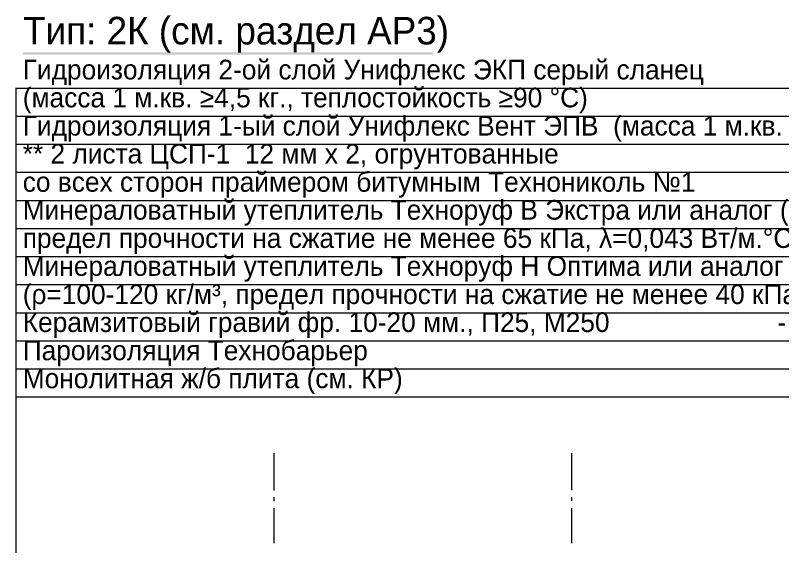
# Model space of a CAD drawing. Header units: millimetres. Extents: x -136833 to 49383, y -8033 to 344618.
# Drawn here: x -15684 to -4743, y 22827 to 30396 of the extents above; entities that cross this region are included whole.
import ezdxf

# ---------------------------------------------------------------- set-up
doc = ezdxf.new("R2010")
doc.units = ezdxf.units.MM
doc.layers.add('PDF _Геометрия', color=7, linetype='Continuous', true_color=0x1d1d1d)
doc.layers.add('PDF _Сплошная заливка', color=7, linetype='Continuous', true_color=0xffffff)
doc.layers.add('PDF _Текст', color=7, linetype='Continuous')

msp = doc.modelspace()

# ---------------------------------------------------------------- linework, layer by layer
at = {"layer": 'PDF _Геометрия', "color": 7, "lineweight": 9}
for points in [[(-15684.01198797044, 29358.97049092353), (1816.047466310702, 29358.97049092353)], [(-15679.38522599712, 29357.29042600072), (-15679.38522599712, 24958.92372473554), (-15679.38522599712, 18956.11254849677)], [(-15684.01198797044, 28961.02308285603), (1816.047466310702, 28961.02308285603)], [(-15684.01198797044, 28558.93384417856), (1816.047466310702, 28558.93384417856)], [(-15684.01198797044, 28160.98643611106), (1816.047466310702, 28160.98643611106)], [(-15684.01198797044, 27758.81225677143), (1816.047466310702, 27758.81225677143)], [(-15684.01198797044, 27360.94978108241), (1816.047466310702, 27360.94978108241)], [(-15684.01198797044, 26958.77965245313), (1816.047466310702, 26958.77965245313)], [(-15684.01198797044, 26560.83224438563), (1816.047466310702, 26560.83224438563)], [(-15684.01198797044, 26158.74300570815), (1816.047466310702, 26158.74300570815)], [(-15684.01198797044, 25760.79559764065), (1816.047466310702, 25760.79559764065)], [(-15684.01198797044, 25358.70635896318), (1816.047466310702, 25358.70635896318)], [(-15684.01198797044, 24960.75894261201), (1816.047466310702, 24960.75894261201)], [(-11994.28907215092, 23628.71195332912), (-11994.28907215092, 24157.88743059745)], [(-7747.654456766279, 23630.27278620637), (-7747.654456766279, 24159.36163471499)], [(-11994.28907215092, 23476.34197934177), (-11994.28907215092, 23531.37062026533)], [(-7747.654456766279, 23477.87506020127), (-7747.654456766279, 23532.90736284221)], [(-11994.28907215092, 22875.18445755391), (-11994.28907215092, 23374.68695347911)], [(-7747.654456766279, 22876.74399163231), (-7747.654456766279, 23376.27406186705)]]:
    msp.add_lwpolyline(points, dxfattribs=at)
at = {"layer": 'PDF _Сплошная заливка', "color": 7, "lineweight": 0, "transparency": 33554559}
msp.add_solid([(-15576.40302077511, 29869.00667529751), (-9721.81311061245, 29869.00667529751), (-15576.40302077511, 29835.1448414486), (-9721.81311061245, 29835.1448414486)], dxfattribs=at)

# ---------------------------------------------------------------- texts
at = {"layer": 'PDF _Текст', "attachment_point": 4, "style": ''}
for s, insert, char_height in [('Тип: 2К (см. раздел АР3)', (-15574.34868163658, 30118.61598682468), 393.1484823330473), ('Гидроизоляция 2-ой слой Унифлекс ЭКП серый сланец', (-15578.58605775738, 29581.02042287941), 280.2619680032936), ('(масса 1 м.кв. ≥4,5 кг., теплостойкость ≥90 °С)', (-15578.58605775738, 29183.09463241221), 280.2619680032936), ('Гидроизоляция 1-ый слой Унифлекс Вент ЭПВ  (масса 1 м.кв. ≥4 кг., теплостойкость ≥90 °С)', (-15578.58605775738, 28780.93577210074), 280.2619680032936), ('** 2 листа ЦСП-1  12 мм х 2, огрунтованные', (-15578.58605775738, 28383.00998163353), 280.2619680032936), ('со всех сторон праймером битумным Технониколь №1', (-15578.58605775738, 27980.85542759861), 280.2619680032936), ('Минераловатный утеплитель Техноруф В Экстра или аналог (ρ=155-185 кг/м.куб.,', (-15578.58605775738, 27582.92533085486), 280.2619680032936), ('предел прочности на сжатие не менее 65 кПа, λ=0,043 Вт/м.°С)', (-15578.58605775738, 27180.76647054339), 280.2619680032936), ('Минераловатный утеплитель Техноруф Н Оптима или аналог', (-15578.58605775738, 26782.84068007618), 280.2619680032936), ('(ρ=100-120 кг/м³, предел прочности на сжатие не менее 40 кПа, λ=0,041 Вт/м°С)', (-15578.58605775738, 26380.68181976471), 280.2619680032936), ('Керамзитовый гравий фр. 10-20 мм., П25, М250                       - 30 мм - проектн. отм.', (-15578.58605775738, 25982.75602929751), 280.2619680032936), ('Пароизоляция Технобарьер', (-15578.58605775738, 25580.59716898603), 280.2619680032936), ('Монолитная ж/б плита (см. КР)', (-15578.58605775738, 25182.67137851883), 280.2619680032936)]:
    msp.add_mtext(s, dxfattribs=dict(at, insert=insert, char_height=char_height))

doc.saveas('drawing.dxf')
